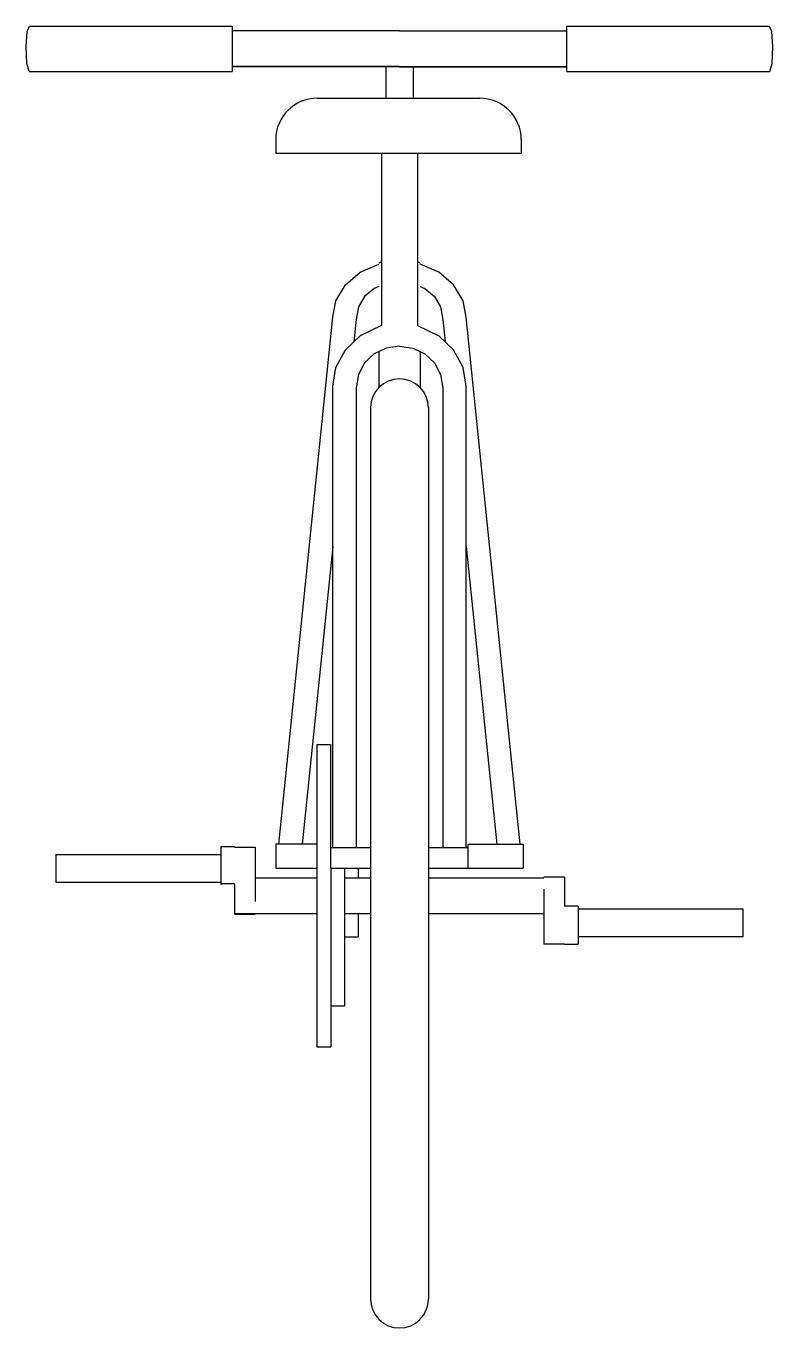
# Model space of a CAD drawing. Header units: millimetres. Extents: x -272 to 272, y 0 to 947.
import ezdxf

# ---------------------------------------------------------------- set-up
doc = ezdxf.new("R2010")
doc.units = ezdxf.units.MM
doc.layers.add('ceco.net 258', color=7, linetype='Continuous')

msp = doc.modelspace()

# ---------------------------------------------------------------- linework, layer by layer
at = {"layer": 'ceco.net 258'}
for p, q in [((-270.75, 943.02), (-268.98, 946.93)), ((-268.98, 946.93), (-121.8, 946.93)), ((-121.8, 946.93), (-121.8, 913.79)), ((121.8, 913.79), (121.8, 946.93)), ((121.8, 946.93), (268.98, 946.93)), ((270.75, 943.02), (268.98, 946.93)), ((-271.6, 931.7), (-270.75, 943.02)), ((0, 943.52), (-121.8, 943.52)), ((0, 943.52), (121.8, 943.52)), ((271.6, 931.7), (270.75, 943.02)), ((-271.03, 919.59), (-271.6, 931.7)), ((271.03, 919.59), (271.6, 931.7)), ((-269.37, 913.79), (-271.03, 919.59)), ((269.37, 913.79), (271.03, 919.59)), ((-269.37, 913.79), (-121.8, 913.79)), ((0, 917.54), (-121.8, 917.54)), ((0, 917.2), (-121.8, 917.2)), ((-10, 917.2), (-10, 894.36)), ((0, 917.54), (121.8, 917.54)), ((0, 917.2), (121.8, 917.2)), ((10, 917.2), (10, 894.36)), ((121.8, 913.79), (269.37, 913.79)), ((-59.98, 894.36), (58.52, 894.36)), ((-89.98, 864.36), (-89.98, 854.36)), ((88.52, 864.36), (88.52, 854.36)), ((-89.98, 854.36), (88.52, 854.36)), ((-12.99, 854.36), (-12.99, 729.18)), ((12.99, 854.36), (12.99, 729.18)), ((-39.31, 758.65), (-28.56, 767.81)), ((-28.56, 767.81), (-15, 773.7)), ((-15, 773.62), (-15.02, 773.7)), ((-12.99, 775.5), (-15, 774.36)), ((15, 774.36), (12.99, 775.5)), ((28.56, 767.81), (15, 773.7)), ((15, 773.62), (15.02, 773.7)), ((39.31, 758.65), (28.56, 767.81)), ((-46.21, 747.1), (-39.31, 758.65)), ((-15, 757.55), (-18.46, 756.05)), ((15, 757.55), (18.46, 756.05)), ((46.21, 747.1), (39.31, 758.65)), ((-25.41, 750.12), (-29.87, 742.66)), ((-18.46, 756.05), (-25.41, 750.12)), ((18.46, 756.05), (25.41, 750.12)), ((25.41, 750.12), (29.87, 742.66)), ((-48.44, 735.1), (-46.21, 747.1)), ((-29.87, 742.66), (-31.56, 733.59)), ((29.87, 742.66), (31.56, 733.59)), ((48.44, 735.1), (46.21, 747.1)), ((-87.73, 351.86), (-48.44, 735.1)), ((-31.56, 733.59), (-33.24, 717.23)), ((-12.99, 729.18), (-28.57, 721.66)), ((12.99, 729.18), (28.57, 721.66)), ((31.56, 733.59), (33.24, 717.23)), ((87.73, 351.86), (48.44, 735.1)), ((-39.32, 711.46), (-28.57, 721.66)), ((39.32, 711.46), (28.57, 721.66)), ((-46.23, 698.6), (-39.32, 711.46)), ((-9.7, 712.68), (-18.45, 708.45)), ((0, 714.14), (-9.7, 712.68)), ((-0.03, 714.14), (9.7, 712.68)), ((9.7, 712.68), (18.45, 708.45)), ((46.23, 698.6), (39.32, 711.46)), ((-25.4, 701.86), (-29.86, 693.56)), ((-18.45, 708.45), (-25.4, 701.86)), ((-15, 710.12), (-15, 684.06)), ((15, 710.12), (15, 684.06)), ((18.45, 708.45), (25.4, 701.86)), ((25.4, 701.86), (29.86, 693.56)), ((-48.5, 684.99), (-46.23, 698.6)), ((-29.86, 693.56), (-31.5, 683.73)), ((29.86, 693.56), (31.5, 683.73)), ((48.5, 684.99), (46.23, 698.6)), ((-48.5, 349.36), (-48.5, 684.99)), ((-31.5, 683.73), (-31.5, 349.36)), ((31.5, 683.73), (31.5, 349.36)), ((48.5, 349.36), (48.5, 684.99)), ((-21, 669.36), (-21, 21)), ((21, 669.36), (21, 21)), ((-48.5, 568.5), (-70.73, 351.86)), ((48.5, 568.5), (70.73, 351.86)), ((-60, 424.36), (-60, 204.36)), ((-60, 424.36), (-50, 424.36)), ((-50, 334.36), (-50, 424.36)), ((-60, 351.86), (-90, 351.86)), ((-90, 351.86), (-90, 334.36)), ((50, 334.36), (50, 351.86)), ((50, 351.86), (90, 351.86)), ((90, 351.86), (90, 334.36)), ((-250, 344.36), (-130, 344.36)), ((-250, 344.36), (-250, 324.36)), ((-120, 349.82), (-130, 349.82)), ((-130, 349.82), (-130, 344.36)), ((-130, 344.36), (-130, 324.36)), ((-120, 349.75), (-105, 349.75)), ((-105, 349.75), (-105, 310.19)), ((-50, 349.36), (-21, 349.36)), ((21, 349.36), (50, 349.36)), ((-90, 334.36), (-60, 334.36)), ((-50, 334.36), (-50, 204.36)), ((-50, 334.36), (-21, 334.36)), ((-40, 334.36), (-40, 234.36)), ((-30, 334.36), (-30, 327.33)), ((21, 334.36), (90, 334.36)), ((-250, 324.36), (-130, 324.36)), ((-130, 324.36), (-130, 322.18)), ((-120, 323), (-130, 323)), ((-120, 323), (-120, 300.95)), ((-105, 327.33), (-60, 327.33)), ((-40, 327.33), (-21, 327.33)), ((21, 327.33), (105, 327.33)), ((120, 327.96), (105, 327.96)), ((120, 327.96), (120, 306.73)), ((105, 319.07), (105, 279.16)), ((130, 306.73), (120, 306.73)), ((130, 306.73), (130, 279.08)), ((250, 304.55), (130, 304.55)), ((250, 284.55), (250, 304.55)), ((-120, 301.35), (-60, 301.35)), ((-120, 300.95), (-105, 300.95)), ((-105, 301.31), (-105, 300.95)), ((-40, 301.35), (-21, 301.35)), ((-30, 301.31), (-30, 284.36)), ((21, 301.35), (105, 301.35)), ((-40, 284.36), (-30, 284.36)), ((250, 284.55), (130, 284.55)), ((120, 279.16), (105, 279.16)), ((120, 279.08), (130, 279.08)), ((-50, 234.36), (-40, 234.36)), ((-60, 204.36), (-50, 204.36))]:
    msp.add_line(p, q, dxfattribs=at)
for centre, start, end in [((0, 669.36), 0, 180), ((0, 21), 180, 0)]:
    msp.add_arc(centre, 21, start, end, dxfattribs=at)
for centre, major_axis, start_param, end_param in [((-59.98, 864.36), (21.21, 21.21), 0.785398, 2.356194), ((58.52, 864.36), (-21.21, 21.21), 3.926991, 5.497787)]:
    msp.add_ellipse(centre, major_axis=major_axis, ratio=1, start_param=start_param, end_param=end_param, dxfattribs=at)

doc.saveas('drawing.dxf')
